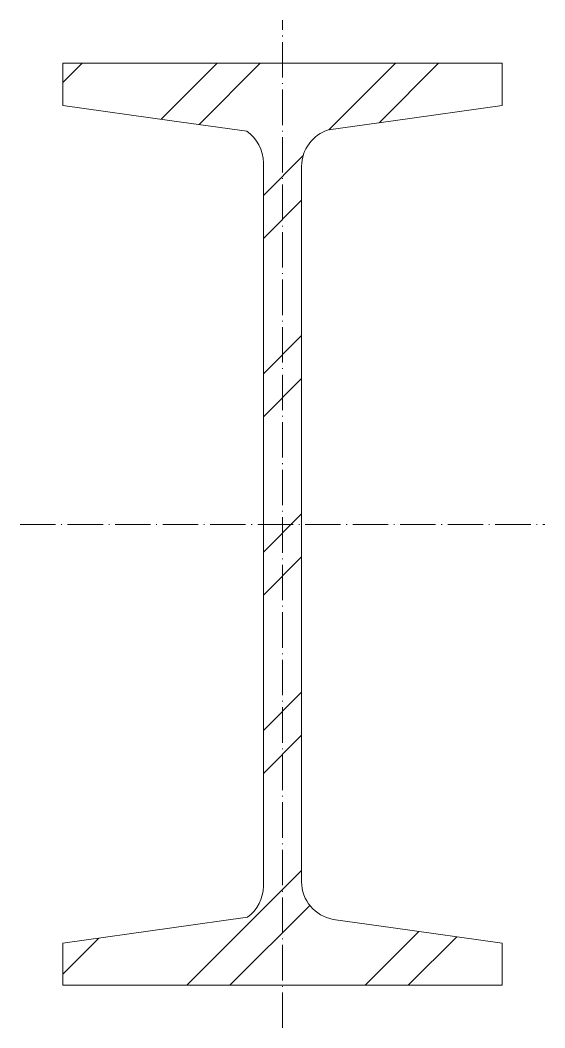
# Model space of a CAD drawing. Header units: metres. Extents: x -37 to 37, y -30 to 112.
import ezdxf

# ---------------------------------------------------------------- set-up
doc = ezdxf.new("R2010")
doc.units = ezdxf.units.M
doc.linetypes.add('MV_hartlijn_staal', pattern=[6.6, 5, -0.8, 0, -0.8])
doc.layers.add('A-DETL-GENF', color=92, linetype='Continuous', lineweight=18)

# ---------------------------------------------------------------- blocks, each defined once
blk = doc.blocks.new('28 Staalprofielen NP-profiel - NP 13-4448332-00_0 Basismaterialen')
at = {"layer": 'A-DETL-GENF', "lineweight": 13}
h = blk.add_hatch(dxfattribs=at)
h.set_pattern_fill('FP_504', color=256, style=0, pattern_type=2)
h.set_pattern_definition([(225, (1754.778, -1882.974), (12.57236, -12.57236), []), (225, (1754.778, -1902.024), (12.57236, -12.57236), [])])
h.paths.add_polyline_path([(31, 105.68), (-31, 105.68), (-31, 99.73), (-5.03, 96.1), (-4.06, 95.23), (-3.32, 94.16), (-2.86, 92.95), (-2.7, 91.66), (-2.7, -10.34), (-2.85, -11.61), (-3.29, -12.8), (-4, -13.86), (-4.94, -14.72), (-31, -18.37), (-31, -24.32), (31, -24.32), (31, -18.37), (7.13, -15.03), (5.93, -14.66), (4.86, -14.03), (3.95, -13.17), (3.27, -12.13), (2.84, -10.96), (2.7, -9.72), (2.7, 91.15), (2.87, 92.5), (3.38, 93.77), (4.19, 94.87), (5.25, 95.73), (6.49, 96.3), (31, 99.73)])
at = {"layer": 'A-DETL-GENF', "linetype": 'MV_hartlijn_staal', "lineweight": 13}
for p, q in [((0, -30.32), (0, 111.77)), ((-37, 40.66), (37, 40.66))]:
    blk.add_line(p, q, dxfattribs=at)
at = {"layer": 'A-DETL-GENF'}
for p, q in [((31, 105.68), (-31, 105.68)), ((-31, 105.68), (-31, 99.73)), ((31, 105.68), (-31, 105.68)), ((-31, 105.68), (-31, 99.73)), ((31, 99.73), (31, 105.68)), ((31, 105.68), (31, 99.73)), ((-31, 99.73), (-15.63, 97.58)), ((-31, 99.73), (-15.63, 97.58)), ((15.63, 97.58), (31, 99.73)), ((31, 99.73), (15.63, 97.58)), ((-15.63, 97.58), (-5.03, 96.1)), ((-15.63, 97.58), (-5.03, 96.1)), ((6.49, 96.3), (15.63, 97.58)), ((15.63, 97.58), (6.49, 96.3)), ((-2.7, 91.66), (-2.7, -10.34)), ((-2.7, -10.34), (-2.7, 91.66)), ((2.7, -9.72), (2.7, 91.15)), ((2.7, -9.72), (2.7, 91.15)), ((-4.94, -14.72), (-15.63, -16.22)), ((-15.63, -16.22), (-4.94, -14.72)), ((15.63, -16.22), (7.13, -15.03)), ((15.63, -16.22), (7.13, -15.03)), ((-15.63, -16.22), (-31, -18.37)), ((-31, -18.37), (-15.63, -16.22)), ((31, -18.37), (15.63, -16.22)), ((31, -18.37), (15.63, -16.22)), ((-31, -18.37), (-31, -24.32)), ((-31, -24.32), (-31, -18.37)), ((31, -24.32), (31, -18.37)), ((31, -24.32), (31, -18.37)), ((-31, -24.32), (31, -24.32)), ((31, -24.32), (-31, -24.32))]:
    blk.add_line(p, q, dxfattribs=at)
for centre, start, end in [((-8.1, 91.66), 0, 55.3612), ((-8.1, 91.66), 360, 55.3612), ((8.1, 91.15), 107.2936, 180), ((8.1, 91.15), 107.2936, 180), ((8.1, -9.72), 180, 259.6019), ((8.1, -9.72), 180, 259.6019), ((-8.1, -10.34), 305.7787, 0), ((-8.1, -10.34), 305.7787, 0)]:
    blk.add_arc(centre, 5.4, start, end, dxfattribs=at)

msp = doc.modelspace()

# ---------------------------------------------------------------- block references
msp.add_blockref('28 Staalprofielen NP-profiel - NP 13-4448332-00_0 Basismaterialen', (0, 0))

doc.saveas('drawing.dxf')
